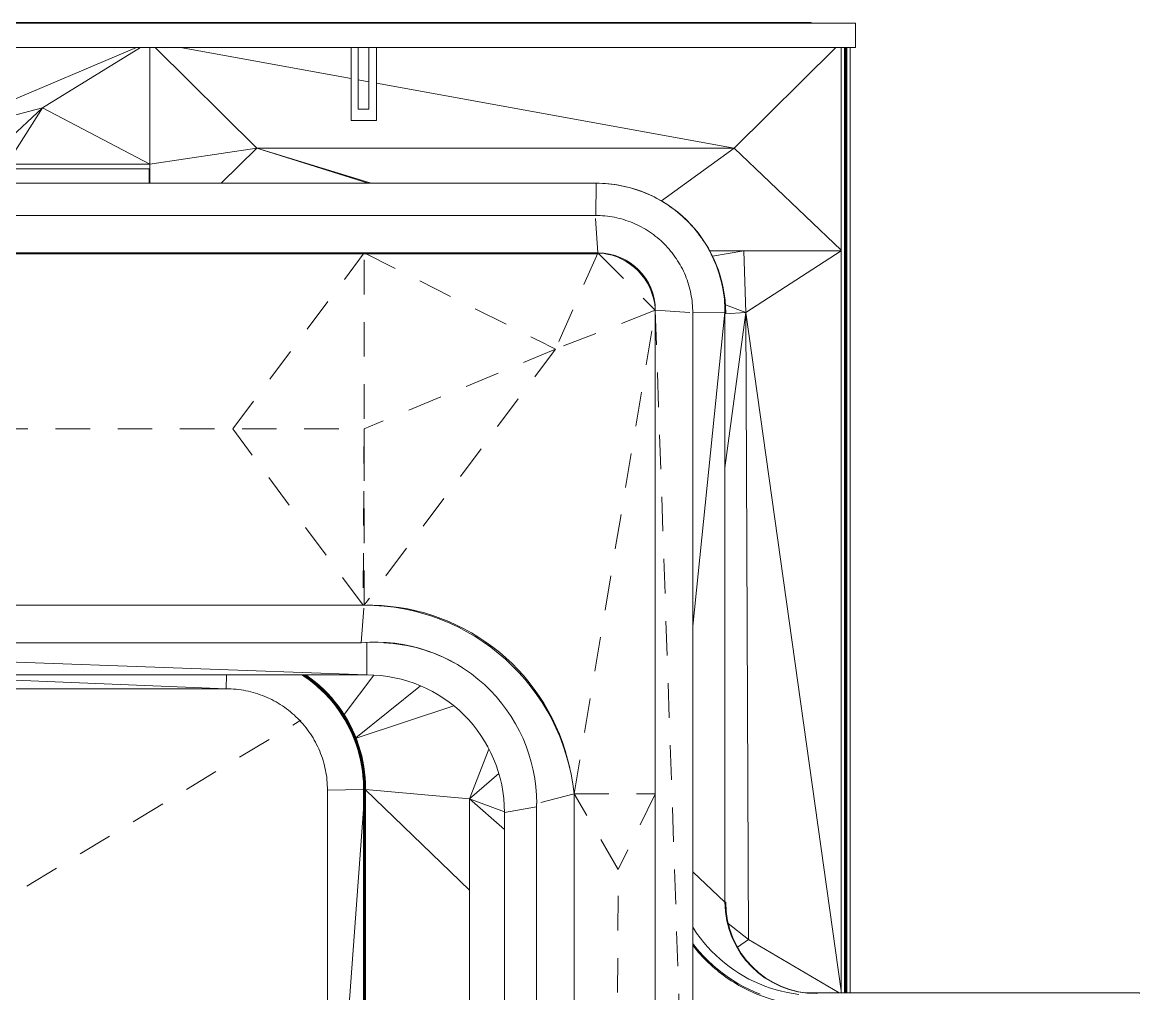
# Model space of a CAD drawing. Header units: metres. Extents: x -227.9 to -141.2, y 39.1 to 90.3.
# Drawn here: x -187.99 to -163.72, y 69.18 to 90.27 of the extents above; entities that cross this region are included whole.
import ezdxf

# ---------------------------------------------------------------- set-up
doc = ezdxf.new("R2010")
doc.units = ezdxf.units.M
doc.linetypes.add('JIS_02_0.7', pattern=[1.35, 0.75, -0.6])
doc.layers.add('A-DETL', color=94, linetype='Continuous', lineweight=5, true_color=0x00a600)
doc.layers.add('A-DETL-MBND', color=9, linetype='Continuous', lineweight=5, true_color=0xc0c0c0)
for name, color, linetype, lineweight in [('A-FLOR', 7, 'Continuous', 5), ('A-ROOF', 7, 'Continuous', 5), ('A-WALL', 7, 'Continuous', 5)]:
    doc.layers.add(name, color=color, linetype=linetype, lineweight=lineweight)

msp = doc.modelspace()

# ---------------------------------------------------------------- linework, layer by layer
at = {"layer": 'A-DETL', "color": 7}
for p, q in [((-175.549, 85.248), (-213.451, 85.248)), ((-175.451, 85.248), (-175.546, 85.248))]:
    msp.add_line(p, q, dxfattribs=at)
at = {"layer": 'A-DETL', "color": 8, "linetype": 'JIS_02_0.7', "true_color": 0x808080}
msp.add_line((-205.202, 61.012), (-181.938, 75.116), dxfattribs=at)
at = {"layer": 'A-DETL-MBND', "lineweight": 9}
for p, q in [((-218.195, 90.272), (-170.852, 90.272)), ((-170.852, 90.272), (-170.852, 90.256)), ((-169.889, 90.256), (-219.486, 90.256)), ((-169.889, 90.256), (-169.889, 90.242)), ((-169.889, 90.242), (-169.889, 89.739)), ((-219.486, 89.725), (-169.889, 89.725)), ((-180.844, 89.725), (-180.844, 88.14)), ((-180.694, 88.39), (-180.694, 89.725)), ((-180.459, 89.725), (-180.459, 88.39)), ((-180.294, 88.14), (-180.294, 89.725)), ((-169.889, 89.739), (-169.889, 89.725)), ((-180.459, 88.39), (-180.694, 88.39)), ((-180.844, 88.14), (-180.294, 88.14))]:
    msp.add_line(p, q, dxfattribs=at)
at = {"layer": 'A-DETL-MBND'}
for p, q in [((-190.319, 87.689), (-185.506, 89.725)), ((-185.417, 89.725), (-187.549, 88.417)), ((-185.219, 89.725), (-185.219, 86.779)), ((-182.889, 87.536), (-185.097, 89.725)), ((-184.553, 89.725), (-180.844, 89.05)), ((-170.316, 89.725), (-172.524, 87.536)), ((-170.204, 89.725), (-170.204, 69.194)), ((-170.127, 89.725), (-170.127, 69.194)), ((-170.126, 89.725), (-170.126, 69.194)), ((-170.125, 69.194), (-170.125, 89.725)), ((-170.115, 69.194), (-170.115, 89.725)), ((-170.114, 69.194), (-170.114, 89.725)), ((-170.106, 69.194), (-170.106, 89.725)), ((-170.102, 89.725), (-170.102, 69.194)), ((-170.094, 69.194), (-170.094, 89.725)), ((-170.093, 69.194), (-170.093, 89.725)), ((-170.083, 69.194), (-170.083, 89.725)), ((-170.081, 69.194), (-170.081, 89.725)), ((-170.004, 69.194), (-170.004, 89.725)), ((-180.694, 89.023), (-180.459, 88.98)), ((-180.294, 88.95), (-172.524, 87.536)), ((-187.549, 88.417), (-190.319, 87.689)), ((-188.319, 87.189), (-187.549, 88.417)), ((-187.549, 88.417), (-188.319, 87.689)), ((-185.219, 87.189), (-187.549, 88.417)), ((-170.115, 87.747), (-170.114, 87.747)), ((-170.115, 87.746), (-170.115, 87.747)), ((-170.114, 87.746), (-170.115, 87.746)), ((-170.114, 87.747), (-170.094, 87.747)), ((-170.114, 87.747), (-170.114, 87.746)), ((-170.094, 87.746), (-170.114, 87.746)), ((-170.094, 87.747), (-170.093, 87.747)), ((-170.094, 87.746), (-170.094, 87.747)), ((-170.093, 87.746), (-170.094, 87.746)), ((-170.093, 87.747), (-170.093, 87.746)), ((-182.889, 87.536), (-185.219, 87.189)), ((-183.666, 86.779), (-182.889, 87.536)), ((-180.478, 86.779), (-182.889, 87.536)), ((-182.889, 87.536), (-180.408, 86.779)), ((-172.524, 87.536), (-182.889, 87.536)), ((-174.107, 86.395), (-172.524, 87.536)), ((-172.524, 87.536), (-170.204, 85.323)), ((-185.219, 87.189), (-188.319, 87.189)), ((-185.234, 87.089), (-188.319, 87.089)), ((-185.234, 86.779), (-185.234, 87.089)), ((-213.484, 86.779), (-175.525, 86.779)), ((-175.533, 86.078), (-175.525, 86.779)), ((-170.115, 85.747), (-170.114, 85.747)), ((-170.115, 85.746), (-170.115, 85.747)), ((-170.114, 85.746), (-170.115, 85.746)), ((-170.114, 85.747), (-170.094, 85.747)), ((-170.114, 85.747), (-170.114, 85.746)), ((-170.094, 85.746), (-170.114, 85.746)), ((-170.094, 85.747), (-170.093, 85.747)), ((-170.094, 85.746), (-170.094, 85.747)), ((-170.093, 85.746), (-170.094, 85.746)), ((-170.093, 85.747), (-170.093, 85.746)), ((-173.056, 85.313), (-170.204, 85.313)), ((-172.994, 85.195), (-172.312, 85.313)), ((-172.312, 85.313), (-172.27, 83.971)), ((-170.204, 85.307), (-172.27, 83.971)), ((-172.725, 83.979), (-173.425, 77.161)), ((-173.425, 83.97), (-172.725, 83.979)), ((-172.725, 83.979), (-172.725, 71.161)), ((-172.27, 83.971), (-172.725, 80.597)), ((-172.725, 83.941), (-172.27, 83.971)), ((-172.725, 83.964), (-172.71, 83.964)), ((-172.27, 83.971), (-172.715, 84.14)), ((-172.215, 70.35), (-172.27, 83.971)), ((-172.27, 83.971), (-170.204, 69.234)), ((-170.115, 83.747), (-170.114, 83.747)), ((-170.115, 83.746), (-170.115, 83.747)), ((-170.114, 83.746), (-170.115, 83.746)), ((-170.114, 83.747), (-170.094, 83.747)), ((-170.114, 83.747), (-170.114, 83.746)), ((-170.094, 83.746), (-170.114, 83.746)), ((-170.094, 83.747), (-170.093, 83.747)), ((-170.094, 83.746), (-170.094, 83.747)), ((-170.093, 83.746), (-170.094, 83.746)), ((-170.093, 83.747), (-170.093, 83.746)), ((-170.115, 81.747), (-170.114, 81.747)), ((-170.115, 81.746), (-170.115, 81.747)), ((-170.114, 81.746), (-170.115, 81.746)), ((-170.114, 81.747), (-170.094, 81.747)), ((-170.114, 81.747), (-170.114, 81.746)), ((-170.094, 81.746), (-170.114, 81.746)), ((-170.094, 81.747), (-170.093, 81.747)), ((-170.094, 81.746), (-170.094, 81.747)), ((-170.093, 81.746), (-170.094, 81.746)), ((-170.093, 81.747), (-170.093, 81.746)), ((-170.115, 79.747), (-170.114, 79.747)), ((-170.115, 79.746), (-170.115, 79.747)), ((-170.114, 79.746), (-170.115, 79.746)), ((-170.114, 79.747), (-170.094, 79.747)), ((-170.114, 79.747), (-170.114, 79.746)), ((-170.094, 79.746), (-170.114, 79.746)), ((-170.094, 79.747), (-170.093, 79.747)), ((-170.094, 79.746), (-170.094, 79.747)), ((-170.093, 79.746), (-170.094, 79.746)), ((-170.093, 79.747), (-170.093, 79.746)), ((-170.115, 77.747), (-170.114, 77.747)), ((-170.115, 77.746), (-170.115, 77.747)), ((-170.114, 77.746), (-170.115, 77.746)), ((-170.114, 77.747), (-170.094, 77.747)), ((-170.114, 77.747), (-170.114, 77.746)), ((-170.094, 77.746), (-170.114, 77.746)), ((-170.094, 77.747), (-170.093, 77.747)), ((-170.094, 77.746), (-170.094, 77.747)), ((-170.093, 77.746), (-170.094, 77.746)), ((-170.093, 77.747), (-170.093, 77.746)), ((-180.502, 76.099), (-199.733, 76.799)), ((-180.502, 76.805), (-180.502, 76.099)), ((-180.502, 76.099), (-213.484, 76.099)), ((-190.934, 76.099), (-183.559, 75.799)), ((-183.559, 75.799), (-183.554, 76.099)), ((-181.91, 76.099), (-181.861, 76.066)), ((-181.861, 76.066), (-181.765, 75.998)), ((-181.808, 76.086), (-181.828, 76.099)), ((-181.808, 76.086), (-181.826, 76.099)), ((-181.711, 76.016), (-181.808, 76.086)), ((-181.712, 76.015), (-181.808, 76.086)), ((-181.765, 75.998), (-181.671, 75.925)), ((-181.618, 75.94), (-181.712, 76.015)), ((-181.617, 75.941), (-181.711, 76.016)), ((-180.998, 75.238), (-180.354, 76.094)), ((-183.559, 75.799), (-203.579, 75.799)), ((-181.671, 75.925), (-181.581, 75.849)), ((-181.527, 75.862), (-181.618, 75.94)), ((-181.526, 75.863), (-181.617, 75.941)), ((-181.581, 75.849), (-181.494, 75.77)), ((-181.439, 75.78), (-181.527, 75.862)), ((-181.438, 75.781), (-181.526, 75.863)), ((-181.494, 75.77), (-181.41, 75.687)), ((-181.355, 75.695), (-181.439, 75.78)), ((-181.354, 75.696), (-181.438, 75.781)), ((-180.739, 74.73), (-179.341, 75.862)), ((-170.115, 75.747), (-170.114, 75.747)), ((-170.115, 75.746), (-170.115, 75.747)), ((-170.114, 75.746), (-170.115, 75.746)), ((-170.114, 75.747), (-170.094, 75.747)), ((-170.114, 75.747), (-170.114, 75.746)), ((-170.094, 75.746), (-170.114, 75.746)), ((-170.094, 75.747), (-170.093, 75.747)), ((-170.094, 75.746), (-170.094, 75.747)), ((-170.093, 75.746), (-170.094, 75.746)), ((-170.093, 75.747), (-170.093, 75.746)), ((-181.41, 75.687), (-181.329, 75.6)), ((-181.274, 75.607), (-181.355, 75.695)), ((-181.273, 75.607), (-181.354, 75.696)), ((-181.329, 75.6), (-181.252, 75.511)), ((-181.197, 75.515), (-181.274, 75.607)), ((-181.196, 75.516), (-181.273, 75.607)), ((-181.252, 75.511), (-181.179, 75.418)), ((-181.208, 75.477), (-181.192, 75.489)), ((-181.208, 75.477), (-181.207, 75.477)), ((-181.192, 75.489), (-181.207, 75.477)), ((-181.123, 75.42), (-181.197, 75.515)), ((-181.122, 75.421), (-181.196, 75.516)), ((-181.192, 75.489), (-181.192, 75.49)), ((-181.192, 75.49), (-181.191, 75.489)), ((-181.191, 75.489), (-181.192, 75.489)), ((-181.192, 75.489), (-181.192, 75.489)), ((-181.179, 75.418), (-181.109, 75.323)), ((-181.054, 75.323), (-181.123, 75.42)), ((-181.053, 75.323), (-181.122, 75.421)), ((-181.109, 75.323), (-181.044, 75.225)), ((-180.988, 75.222), (-181.054, 75.323)), ((-180.987, 75.223), (-181.053, 75.323)), ((-178.612, 75.424), (-180.737, 74.724)), ((-181.044, 75.225), (-180.982, 75.125)), ((-180.926, 75.119), (-180.988, 75.222)), ((-180.925, 75.12), (-180.987, 75.223)), ((-180.982, 75.125), (-180.924, 75.022)), ((-180.869, 75.014), (-180.926, 75.119)), ((-180.868, 75.015), (-180.925, 75.12)), ((-180.924, 75.022), (-180.871, 74.916)), ((-180.816, 74.907), (-180.869, 75.014)), ((-180.815, 74.907), (-180.868, 75.015)), ((-180.871, 74.916), (-180.821, 74.809)), ((-180.821, 74.809), (-180.776, 74.7)), ((-180.767, 74.797), (-180.816, 74.907)), ((-180.766, 74.798), (-180.815, 74.907)), ((-180.722, 74.686), (-180.767, 74.797)), ((-180.721, 74.686), (-180.766, 74.798)), ((-180.778, 74.736), (-180.779, 74.738)), ((-180.776, 74.7), (-180.736, 74.589)), ((-180.736, 74.589), (-180.7, 74.477)), ((-180.731, 74.61), (-180.731, 74.611)), ((-180.682, 74.573), (-180.722, 74.686)), ((-180.681, 74.573), (-180.721, 74.686)), ((-180.647, 74.459), (-180.682, 74.573)), ((-180.646, 74.459), (-180.681, 74.573)), ((-180.7, 74.477), (-180.668, 74.363)), ((-180.668, 74.363), (-180.641, 74.248)), ((-180.616, 74.343), (-180.647, 74.459)), ((-180.615, 74.343), (-180.646, 74.459)), ((-180.59, 74.226), (-180.616, 74.343)), ((-180.589, 74.226), (-180.615, 74.343)), ((-177.852, 74.487), (-178.277, 73.406)), ((-180.641, 74.248), (-180.619, 74.132)), ((-180.619, 74.132), (-180.601, 74.015)), ((-180.601, 74.015), (-180.588, 73.898)), ((-180.569, 74.108), (-180.59, 74.226)), ((-180.567, 74.108), (-180.589, 74.226)), ((-180.552, 73.989), (-180.569, 74.108)), ((-180.551, 73.989), (-180.567, 74.108)), ((-180.588, 73.898), (-180.579, 73.78)), ((-180.579, 73.78), (-180.576, 73.662)), ((-180.54, 73.87), (-180.552, 73.989)), ((-180.539, 73.87), (-180.551, 73.989)), ((-180.533, 73.75), (-180.54, 73.87)), ((-180.532, 73.75), (-180.539, 73.87)), ((-178.277, 73.406), (-177.638, 73.955)), ((-181.359, 73.599), (-180.575, 73.613)), ((-181.359, 62.529), (-181.359, 73.599)), ((-180.576, 73.662), (-180.576, 73.63)), ((-180.576, 73.63), (-180.576, 62.531)), ((-180.573, 73.63), (-180.573, 62.531)), ((-180.566, 73.76), (-180.567, 73.767)), ((-180.562, 73.63), (-180.563, 73.63)), ((-180.563, 73.63), (-180.563, 62.531)), ((-180.543, 73.63), (-180.562, 73.63)), ((-180.562, 73.63), (-180.562, 62.531)), ((-180.554, 62.531), (-180.554, 73.63)), ((-180.551, 73.63), (-180.554, 73.63)), ((-180.551, 73.63), (-180.551, 62.531)), ((-180.542, 73.63), (-180.543, 73.63)), ((-180.543, 73.63), (-180.543, 62.531)), ((-180.542, 73.63), (-180.542, 62.531)), ((-180.53, 73.63), (-180.533, 73.75)), ((-180.529, 73.63), (-180.532, 73.75)), ((-180.531, 73.63), (-180.531, 62.531)), ((-180.53, 62.531), (-180.53, 73.63)), ((-178.277, 73.406), (-180.53, 73.612)), ((-178.277, 71.425), (-180.53, 73.6)), ((-180.529, 62.531), (-180.529, 73.63)), ((-170.115, 73.747), (-170.114, 73.747)), ((-170.115, 73.746), (-170.115, 73.747)), ((-170.114, 73.746), (-170.115, 73.746)), ((-170.114, 73.747), (-170.094, 73.747)), ((-170.114, 73.747), (-170.114, 73.746)), ((-170.094, 73.746), (-170.114, 73.746)), ((-170.094, 73.747), (-170.093, 73.747)), ((-170.094, 73.746), (-170.094, 73.747)), ((-170.093, 73.746), (-170.094, 73.746)), ((-170.093, 73.747), (-170.093, 73.746)), ((-178.277, 61.389), (-178.277, 73.406)), ((-177.515, 72.743), (-178.277, 73.406)), ((-177.515, 73.128), (-178.277, 73.406)), ((-180.576, 73.185), (-181.359, 62.529)), ((-176.815, 73.234), (-177.515, 73.111)), ((-177.515, 61.029), (-177.515, 73.111)), ((-180.563, 72.532), (-180.562, 72.532)), ((-180.563, 72.531), (-180.563, 72.532)), ((-180.562, 72.531), (-180.563, 72.531)), ((-180.562, 72.532), (-180.543, 72.532)), ((-180.562, 72.532), (-180.562, 72.531)), ((-180.543, 72.531), (-180.562, 72.531)), ((-180.543, 72.532), (-180.542, 72.532)), ((-180.543, 72.531), (-180.543, 72.532)), ((-180.542, 72.531), (-180.543, 72.531)), ((-180.542, 72.532), (-180.542, 72.531)), ((-173.425, 71.82), (-172.725, 71.161)), ((-170.115, 71.747), (-170.114, 71.747)), ((-170.115, 71.746), (-170.115, 71.747)), ((-170.114, 71.746), (-170.115, 71.746)), ((-170.114, 71.747), (-170.094, 71.747)), ((-170.114, 71.747), (-170.114, 71.746)), ((-170.094, 71.746), (-170.114, 71.746)), ((-170.094, 71.747), (-170.093, 71.747)), ((-170.094, 71.746), (-170.094, 71.747)), ((-170.093, 71.746), (-170.094, 71.746)), ((-170.093, 71.747), (-170.093, 71.746)), ((-172.71, 71.161), (-172.725, 71.161)), ((-172.655, 70.697), (-172.215, 70.35)), ((-180.563, 70.532), (-180.562, 70.532)), ((-180.563, 70.531), (-180.563, 70.532)), ((-180.562, 70.531), (-180.563, 70.531)), ((-180.562, 70.532), (-180.543, 70.532)), ((-180.562, 70.532), (-180.562, 70.531)), ((-180.543, 70.531), (-180.562, 70.531)), ((-180.543, 70.532), (-180.542, 70.532)), ((-180.543, 70.531), (-180.543, 70.532)), ((-180.542, 70.531), (-180.543, 70.531)), ((-180.542, 70.532), (-180.542, 70.531)), ((-172.215, 70.35), (-172.452, 70.186)), ((-170.247, 69.194), (-172.215, 70.35)), ((-170.115, 69.747), (-170.114, 69.747)), ((-170.115, 69.746), (-170.115, 69.747)), ((-170.114, 69.746), (-170.115, 69.746)), ((-170.114, 69.747), (-170.094, 69.747)), ((-170.114, 69.747), (-170.114, 69.746)), ((-170.094, 69.746), (-170.114, 69.746)), ((-170.094, 69.747), (-170.093, 69.747)), ((-170.094, 69.746), (-170.094, 69.747)), ((-170.093, 69.746), (-170.094, 69.746)), ((-170.093, 69.747), (-170.093, 69.746)), ((-163.719, 69.194), (-170.981, 69.194)), ((-163.719, 69.194), (-163.719, 69.176))]:
    msp.add_line(p, q, dxfattribs=at)
for centre, radius, start, end in [((-175.525, 83.964), 2.815, 0, 86.25), ((-183.527, 73.63), 2.954, 0, 56.6811), ((-183.527, 73.63), 2.964, 0, 56.3807), ((-183.527, 73.63), 2.965, 0, 56.3507), ((-183.527, 73.63), 2.973, 0, 56.1208), ((-183.527, 73.63), 2.977, 0, 56.0028), ((-183.527, 73.63), 2.985, 0, 55.8287), ((-183.527, 73.63), 2.986, 38.5272, 55.8005), ((-183.527, 73.63), 2.996, 0, 55.5018), ((-180.502, 73.111), 2.988, 0, 90), ((-183.527, 73.63), 2.986, 0, 38.5088), ((-170.74, 71.161), 1.985, 180, 270), ((-170.725, 71.161), 1.985, 180, 270)]:
    msp.add_arc(centre, radius, start, end, dxfattribs=at)
for points in [[(-175.525, 86.779), (-175.341, 86.779), (-174.975, 86.742), (-174.446, 86.582), (-173.959, 86.322), (-173.532, 85.971), (-173.181, 85.544), (-172.921, 85.057), (-172.761, 84.528), (-172.725, 84.162), (-172.725, 83.979)], [(-181.359, 73.599), (-181.359, 73.743), (-181.387, 74.03), (-181.513, 74.446), (-181.718, 74.829), (-181.993, 75.164), (-182.329, 75.44), (-182.712, 75.644), (-183.127, 75.77), (-183.415, 75.799), (-183.559, 75.799)]]:
    msp.add_open_spline(points, degree=3, dxfattribs=at)
at = {"layer": 'A-FLOR', "lineweight": 9}
for p, q in [((-206.274, 85.264), (-175.539, 85.264)), ((-174.239, 83.964), (-174.24, 59.814)), ((-180.376, 77.613), (-180.51, 77.613))]:
    msp.add_line(p, q, dxfattribs=at)
for centre, radius, start, end in [((-175.539, 83.964), 1.3, 78.9289, 89.9891), ((-175.539, 83.964), 1.3, 359.9997, 78.9289), ((-180.471, 73.139), 4.475, 12.1811, 88.7762)]:
    msp.add_arc(centre, radius, start, end, dxfattribs=at)
at = {"layer": 'A-ROOF'}
for p, q in [((-213.484, 86.079), (-175.539, 86.079)), ((-175.483, 85.264), (-213.467, 85.264)), ((-174.238, 59.814), (-174.238, 84.018)), ((-173.425, 83.964), (-173.425, 60.329)), ((-213.467, 77.614), (-180.561, 77.614)), ((-180.625, 76.799), (-213.484, 76.799)), ((-176.815, 60.329), (-176.815, 73.303)), ((-175.999, 73.514), (-175.999, 59.814))]:
    msp.add_line(p, q, dxfattribs=at)
at = {"layer": 'A-ROOF', "color": 9, "linetype": 'JIS_02_0.7', "true_color": 0xc0c0c0}
for p, q in [((-175.483, 85.264), (-175.539, 86.079)), ((-183.415, 81.442), (-180.561, 85.264)), ((-180.561, 85.248), (-180.561, 85.264)), ((-180.561, 77.614), (-180.561, 85.248)), ((-180.56, 85.264), (-176.633, 83.289)), ((-175.486, 85.261), (-176.408, 83.175)), ((-175.482, 85.261), (-175.469, 85.248)), ((-175.468, 85.247), (-175.458, 85.237)), ((-175.457, 85.236), (-174.242, 84.021)), ((-174.274, 84.005), (-176.408, 83.175)), ((-175.999, 73.514), (-174.241, 84.006)), ((-174.242, 84.017), (-174.273, 84.005)), ((-174.238, 84.018), (-173.425, 83.964)), ((-173.425, 60.329), (-174.238, 84.018)), ((-176.632, 83.288), (-176.582, 83.263)), ((-176.581, 83.263), (-176.408, 83.175)), ((-176.408, 83.175), (-180.561, 81.442)), ((-176.408, 83.175), (-180.516, 77.674)), ((-200.763, 81.442), (-180.561, 81.442)), ((-180.583, 77.614), (-183.415, 81.442)), ((-180.561, 81.442), (-180.583, 77.614)), ((-180.517, 77.673), (-180.561, 77.614)), ((-180.625, 76.799), (-180.561, 77.614)), ((-175.999, 73.514), (-176.815, 73.303)), ((-175.045, 71.876), (-175.999, 73.514)), ((-175.999, 73.514), (-174.239, 73.514)), ((-174.239, 73.512), (-175.045, 71.876)), ((-175.091, 61.099), (-175.045, 71.876))]:
    msp.add_line(p, q, dxfattribs=at)
at = {"layer": 'A-ROOF'}
for centre, radius, start, end in [((-175.483, 84.018), 1.245, 0, 90), ((-180.561, 73.027), 4.587, 6.0929, 90), ((-180.323, 73.303), 3.509, 0, 94.9366)]:
    msp.add_arc(centre, radius, start, end, dxfattribs=at)
msp.add_open_spline([(-175.539, 86.079), (-175.4, 86.079), (-175.124, 86.051), (-174.724, 85.93), (-174.357, 85.734), (-174.034, 85.469), (-173.77, 85.147), (-173.573, 84.779), (-173.452, 84.379), (-173.425, 84.103), (-173.425, 83.964)], degree=3, dxfattribs=at)
msp.add_open_spline([(-173.426, 70.226), (-173.219, 69.96), (-172.718, 69.482), (-171.939, 69.096), (-171.261, 68.937), (-170.913, 68.911), (-170.74, 68.911)], degree=3, knots=[-0.7428997, -0.7428997, -0.7428997, -0.7428997, -0.5, -0.25, -0.125, 0, 0, 0, 0], dxfattribs=at)
at = {"layer": 'A-WALL'}
for p, q in [((-180.137, 76.805), (-180.137, 76.799)), ((-173.411, 70.595), (-173.425, 70.617)), ((-173.34, 70.489), (-173.411, 70.595)), ((-173.265, 70.387), (-173.34, 70.489)), ((-173.186, 70.287), (-173.265, 70.387)), ((-173.425, 70.267), (-173.363, 70.188)), ((-173.363, 70.188), (-173.276, 70.085)), ((-173.103, 70.191), (-173.186, 70.287)), ((-173.017, 70.098), (-173.103, 70.191)), ((-173.276, 70.085), (-173.185, 69.985)), ((-173.185, 69.985), (-173.09, 69.889)), ((-173.09, 69.889), (-172.992, 69.797)), ((-172.926, 70.009), (-173.017, 70.098)), ((-172.833, 69.923), (-172.926, 70.009)), ((-172.735, 69.842), (-172.833, 69.923)), ((-172.992, 69.797), (-172.889, 69.709)), ((-172.889, 69.709), (-172.784, 69.625)), ((-172.635, 69.764), (-172.735, 69.842)), ((-172.532, 69.69), (-172.635, 69.764)), ((-172.426, 69.62), (-172.532, 69.69)), ((-172.784, 69.625), (-172.675, 69.546)), ((-172.675, 69.546), (-172.562, 69.47)), ((-172.562, 69.47), (-172.447, 69.4)), ((-172.317, 69.555), (-172.426, 69.62)), ((-172.205, 69.494), (-172.317, 69.555)), ((-172.091, 69.438), (-172.205, 69.494)), ((-171.975, 69.386), (-172.091, 69.438)), ((-172.447, 69.4), (-172.33, 69.334)), ((-172.33, 69.334), (-172.209, 69.273)), ((-172.209, 69.273), (-172.087, 69.216)), ((-172.087, 69.216), (-171.962, 69.165)), ((-171.857, 69.339), (-171.975, 69.386)), ((-171.738, 69.297), (-171.857, 69.339)), ((-171.616, 69.259), (-171.738, 69.297)), ((-171.494, 69.227), (-171.616, 69.259)), ((-171.37, 69.199), (-171.494, 69.227)), ((-171.245, 69.176), (-171.37, 69.199)), ((-171.119, 69.159), (-171.245, 69.176))]:
    msp.add_line(p, q, dxfattribs=at)
for start, end in [(60.5651, 87.2663), (57.4117, 59.7243), (54.2298, 55.3128)]:
    msp.add_arc((-180.304, 73.313), 3.489, start, end, dxfattribs=at)

doc.saveas('drawing.dxf')
